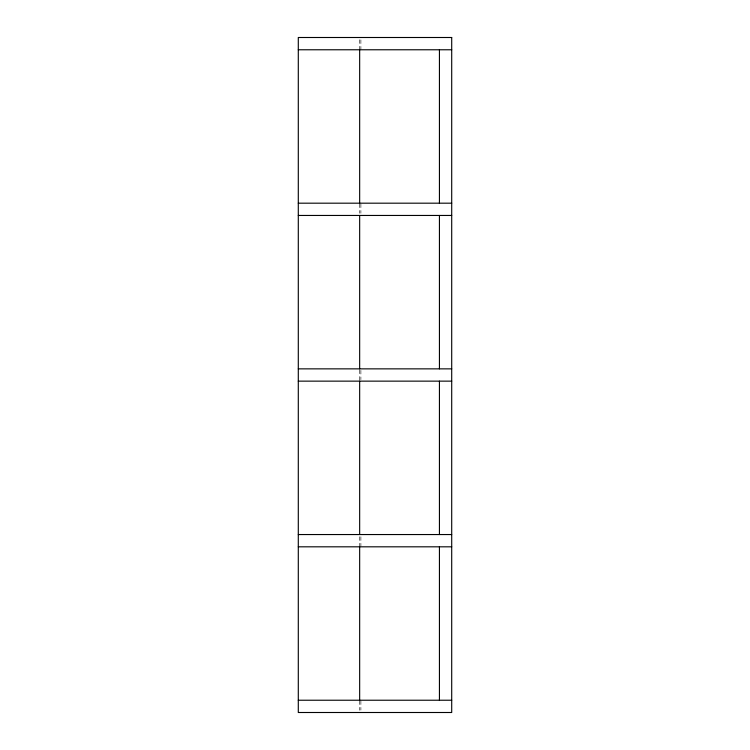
<?xml version="1.0" encoding="UTF-8"?>
<svg xmlns="http://www.w3.org/2000/svg" width="750" height="750" viewBox="0 0 750 750"><rect width="100%" height="100%" fill="white"/><g stroke="black" fill="none" stroke-linecap="round" stroke-linejoin="round"><path stroke-width="0.56" stroke-dasharray="3.75 2.81" d="M360.891 39.844L360.891 49.219M360.891 203.906L360.891 213.281M360.891 370.312L360.891 379.688M360.891 536.719L360.891 546.094M360.891 700.781L360.891 710.156M359.662 39.731L359.662 49.219M359.662 203.906L359.662 213.281M359.662 369.975L359.662 380.025M359.662 536.719L359.662 546.094M359.662 700.781L359.662 710.269"/><path stroke-width="1.12" d="M298.294 49.772L451.706 49.772M298.294 203.184L451.706 203.184M298.294 215.456L451.706 215.456M298.294 368.859L451.706 368.859M298.294 381.141L451.706 381.141M298.294 534.544L451.706 534.544M298.294 546.816L451.706 546.816M298.294 700.228L451.706 700.228M439.434 49.772L439.434 203.184M439.434 215.456L439.434 368.859M439.434 381.141L439.434 534.544M439.434 546.816L439.434 700.228M359.662 49.772L359.662 203.184M359.662 215.456L359.662 368.859M359.662 381.141L359.662 534.544M359.662 546.816L359.662 700.228M451.706 37.5L298.294 37.5L298.294 712.5L451.706 712.5L451.706 37.5"/></g></svg>
